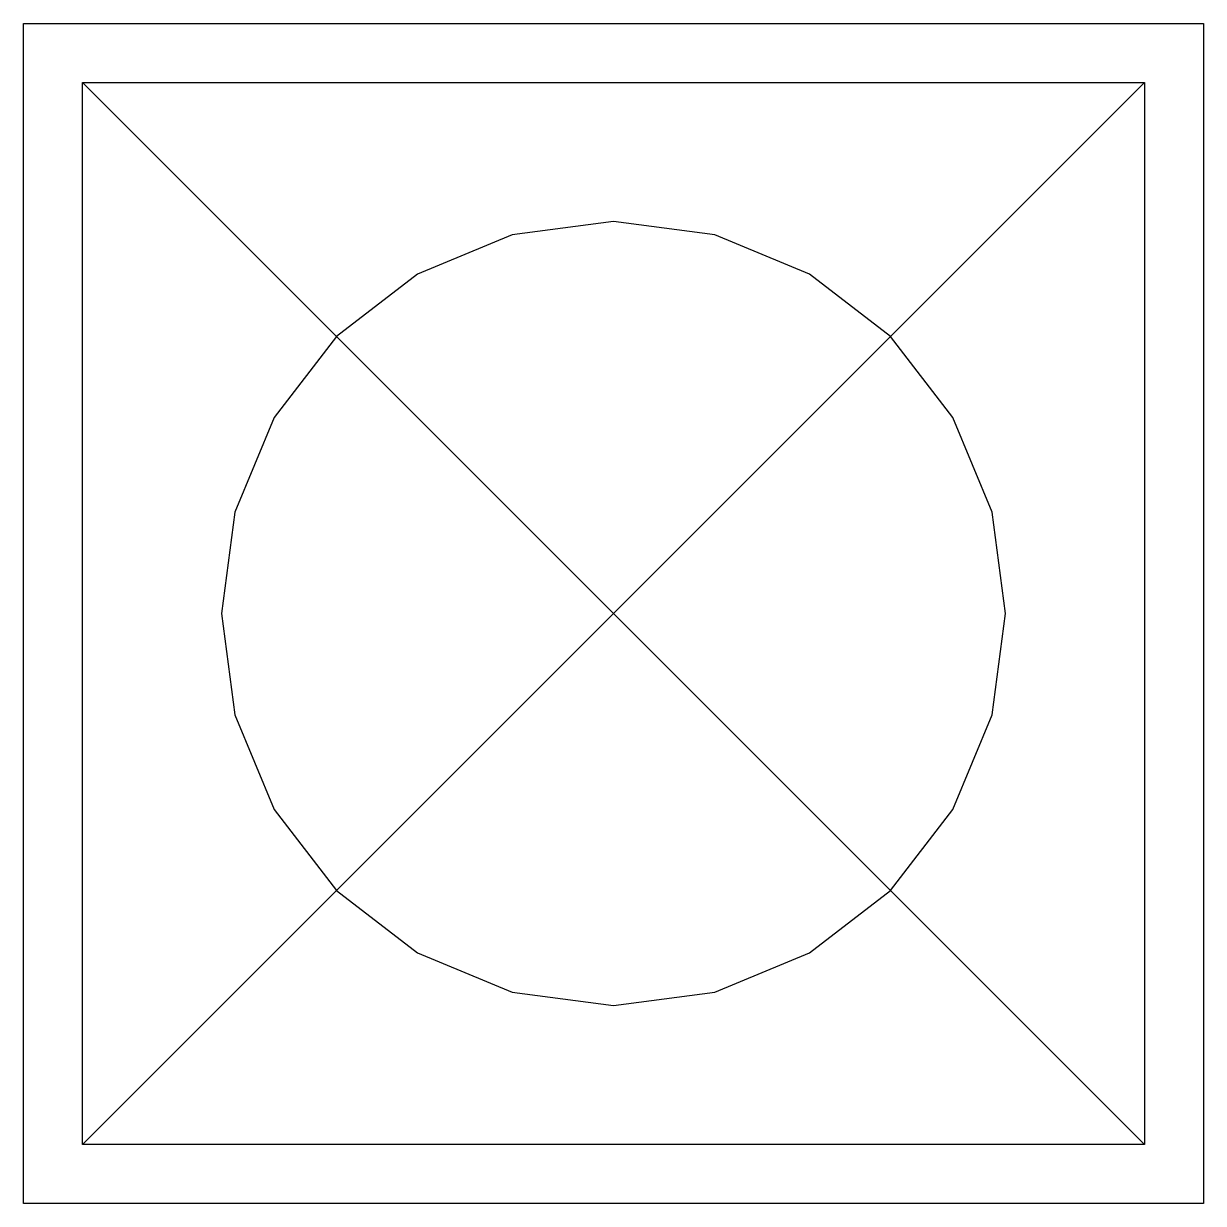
# Model space of a CAD drawing. Header units: centimetres. Extents: x 1848.9 to 1893.9, y 729.9 to 774.9.
import ezdxf

# ---------------------------------------------------------------- set-up
doc = ezdxf.new("R2010")
doc.units = ezdxf.units.CM
doc.header["$MEASUREMENT"] = 0
doc.layers.get('0').update_dxf_attribs({"color": 250})

msp = doc.modelspace()

# ---------------------------------------------------------------- linework, layer by layer
for p, q in [((1848.924, 774.88, 110), (1893.924, 774.88, 110)), ((1848.924, 729.88, 110), (1848.924, 774.88, 110)), ((1893.924, 774.88, 110), (1893.924, 729.88, 110)), ((1851.174, 772.63, 110), (1891.674, 772.63, 110)), ((1851.174, 732.13, 110), (1851.174, 772.63, 110)), ((1860.855, 762.949, 110), (1851.174, 772.63, 110)), ((1891.674, 772.63, 110), (1881.994, 762.949, 110)), ((1891.674, 772.63, 110), (1891.674, 732.13, 110)), ((1871.424, 767.327, 110), (1867.556, 766.818, 110)), ((1875.293, 766.818, 110), (1871.424, 767.327, 110)), ((1867.556, 766.818, 110), (1863.951, 765.325, 110)), ((1878.898, 765.325, 110), (1875.293, 766.818, 110)), ((1863.951, 765.325, 110), (1860.855, 762.949, 110)), ((1881.994, 762.949, 110), (1878.898, 765.325, 110)), ((1860.855, 762.949, 110), (1858.48, 759.853, 110)), ((1881.994, 741.811, 110), (1860.855, 762.949, 110)), ((1881.994, 762.949, 110), (1860.855, 741.811, 110)), ((1884.369, 759.853, 110), (1881.994, 762.949, 110)), ((1858.48, 759.853, 110), (1856.987, 756.248, 110)), ((1885.862, 756.248, 110), (1884.369, 759.853, 110)), ((1856.987, 756.248, 110), (1856.477, 752.38, 110)), ((1886.372, 752.38, 110), (1885.862, 756.248, 110)), ((1856.477, 752.38, 110), (1856.987, 748.511, 110)), ((1885.862, 748.511, 110), (1886.372, 752.38, 110)), ((1856.987, 748.511, 110), (1858.48, 744.906, 110)), ((1884.369, 744.906, 110), (1885.862, 748.511, 110)), ((1858.48, 744.906, 110), (1860.855, 741.811, 110)), ((1881.994, 741.811, 110), (1884.369, 744.906, 110)), ((1860.855, 741.811, 110), (1851.174, 732.13, 110)), ((1860.855, 741.811, 110), (1863.951, 739.435, 110)), ((1878.898, 739.435, 110), (1881.994, 741.811, 110)), ((1891.674, 732.13, 110), (1881.994, 741.811, 110)), ((1863.951, 739.435, 110), (1867.556, 737.942, 110)), ((1875.293, 737.942, 110), (1878.898, 739.435, 110)), ((1867.556, 737.942, 110), (1871.424, 737.433, 110)), ((1871.424, 737.433, 110), (1875.293, 737.942, 110)), ((1891.674, 732.13, 110), (1851.174, 732.13, 110)), ((1893.924, 729.88, 110), (1848.924, 729.88, 110))]:
    msp.add_line(p, q)

doc.saveas('drawing.dxf')
